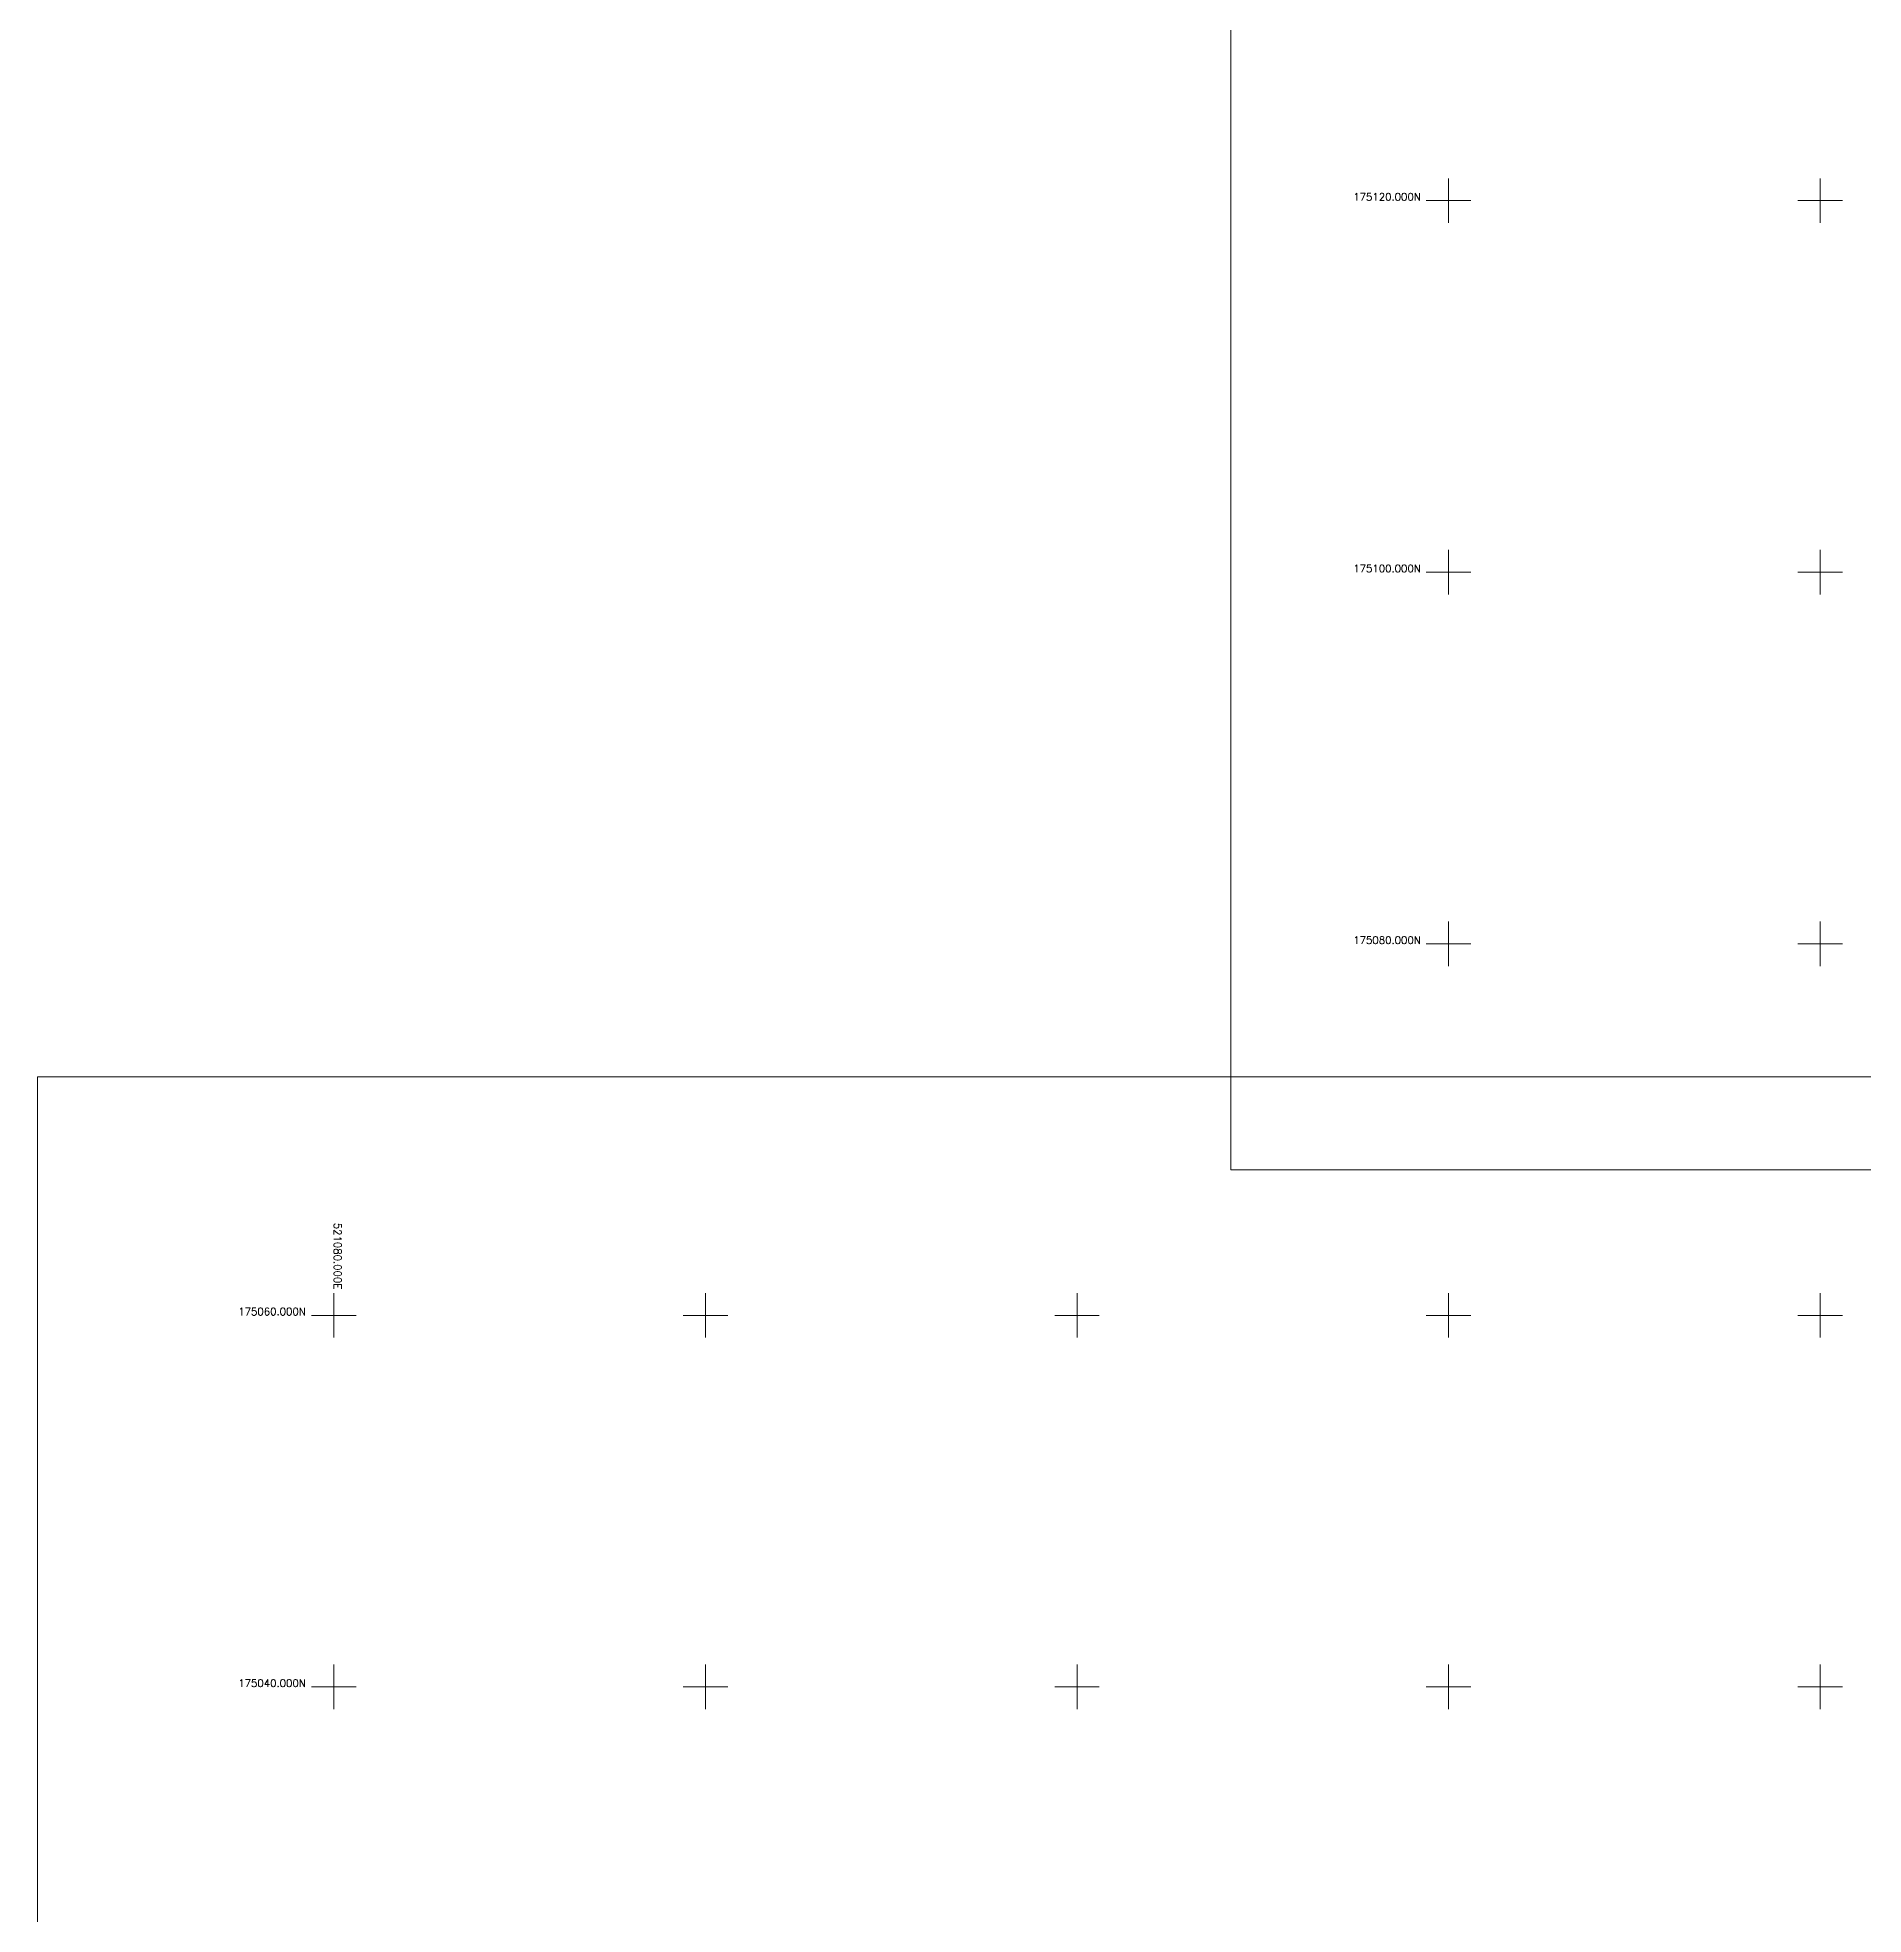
# Model space of a CAD drawing. Extents: x 521064 to 521635, y 174590 to 175241.
# Drawn here: x 521064 to 521162.3, y 175027.8 to 175128.8 of the extents above; entities that cross this region are included whole.
import ezdxf
from ezdxf.enums import TextEntityAlignment as Align

# ---------------------------------------------------------------- set-up
doc = ezdxf.new("R2010")
doc.units = 0
for name, color, linetype, lineweight in [('I031G_SURVEY-GRID', 7, 'CONTINUOUS', 18), ('I031T_SURVEY-GRID-TXT', 7, 'CONTINUOUS', 13), ('I901G_TITLE-SHEET', 7, 'CONTINUOUS', 18)]:
    doc.layers.add(name, color=color, linetype=linetype, lineweight=lineweight)
doc.styles.add('MONOTXT', font='simplex.shx')

msp = doc.modelspace()

# ---------------------------------------------------------------- linework, layer by layer
at = {"layer": 'I031G_SURVEY-GRID'}
for p, q in [((521140, 175121.2), (521140, 175118.8)), ((521160, 175121.2), (521160, 175118.8)), ((521138.8, 175120), (521141.2, 175120)), ((521158.8, 175120), (521161.2, 175120)), ((521140, 175101.2), (521140, 175098.8)), ((521160, 175101.2), (521160, 175098.8)), ((521138.8, 175100), (521141.2, 175100)), ((521158.8, 175100), (521161.2, 175100)), ((521140, 175081.2), (521140, 175078.8)), ((521160, 175081.2), (521160, 175078.8)), ((521138.8, 175080), (521141.2, 175080)), ((521158.8, 175080), (521161.2, 175080)), ((521080, 175061.2), (521080, 175058.8)), ((521100, 175061.2), (521100, 175058.8)), ((521120, 175061.2), (521120, 175058.8)), ((521140, 175061.2), (521140, 175058.8)), ((521160, 175061.2), (521160, 175058.8)), ((521078.8, 175060), (521081.2, 175060)), ((521098.8, 175060), (521101.2, 175060)), ((521118.8, 175060), (521121.2, 175060)), ((521138.8, 175060), (521141.2, 175060)), ((521158.8, 175060), (521161.2, 175060)), ((521080, 175041.2), (521080, 175038.8)), ((521100, 175041.2), (521100, 175038.8)), ((521120, 175041.2), (521120, 175038.8)), ((521140, 175041.2), (521140, 175038.8)), ((521160, 175041.2), (521160, 175038.8)), ((521078.8, 175040), (521081.2, 175040)), ((521098.8, 175040), (521101.2, 175040)), ((521118.8, 175040), (521121.2, 175040)), ((521138.8, 175040), (521141.2, 175040)), ((521158.8, 175040), (521161.2, 175040))]:
    msp.add_line(p, q, dxfattribs=at)
at = {"layer": 'I901G_TITLE-SHEET'}
for points in [[(521336.88, 175067.83), (521128.28, 175067.83), (521128.28, 175232.03), (521336.88, 175232.03)], [(521272.64, 174908.63), (521064.04, 174908.63), (521064.04, 175072.83), (521272.64, 175072.83)]]:
    msp.add_lwpolyline(points, close=True, dxfattribs=at)

# ---------------------------------------------------------------- texts
at = {"layer": 'I031T_SURVEY-GRID-TXT', "style": 'MONOTXT'}
for s, p in [('175120.000N', (521134.87, 175120)), ('175100.000N', (521134.87, 175100)), ('175080.000N', (521134.87, 175080)), ('175060.000N', (521074.85, 175060)), ('175040.000N', (521074.85, 175040))]:
    msp.add_text(s, height=0.4, dxfattribs=at).set_placement(p)
msp.add_text('521080.000E', height=0.4, rotation=270, dxfattribs=at).set_placement((521080, 175061.4), align=Align.RIGHT)

doc.saveas('drawing.dxf')
